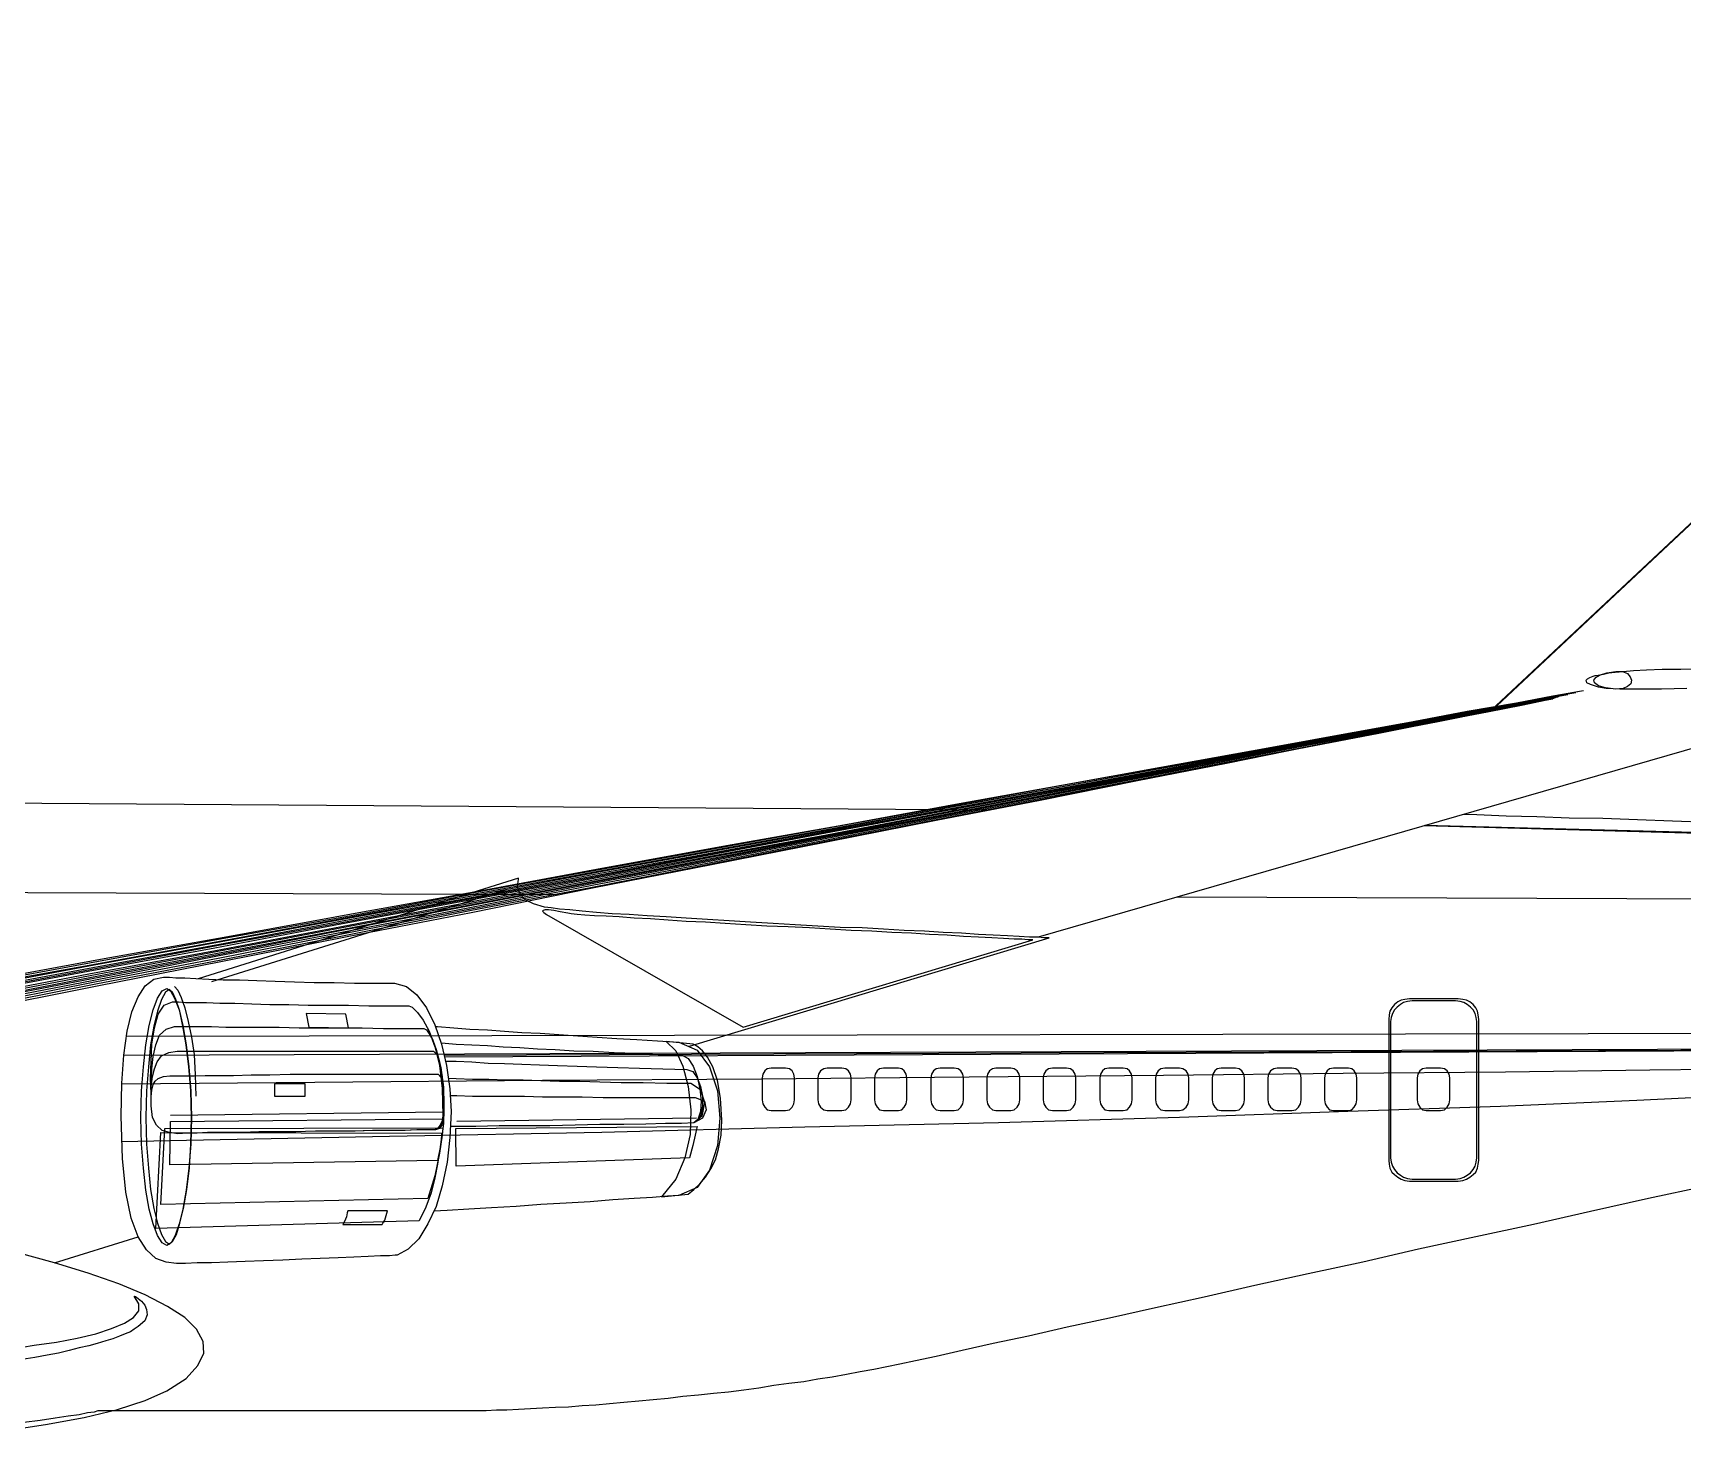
# Model space of a CAD drawing. Extents: x 526 to 2267, y -112 to 246.
# Drawn here: x 655.99 to 702.81, y 83.52 to 123.2 of the extents above; entities that cross this region are included whole.
import ezdxf

# ---------------------------------------------------------------- set-up
doc = ezdxf.new("R2010")
doc.units = 0
doc.header["$MEASUREMENT"] = 0
doc.layers.get('0').update_dxf_attribs({"linetype": 'CONTINUOUS'})

msp = doc.modelspace()

# ---------------------------------------------------------------- linework, layer by layer
for p, q in [((710.539, 105.055), (684.506, 97.539)), ((656.594, 88.291), (658.971, 89.027))]:
    msp.add_line(p, q)
at = {"linetype": 'Continuous'}
for points in [[(720.654, 123.203), (710.373, 100.284), (695.461, 100.702)], [(721.759, 123.203), (713.136, 100.229), (695.467, 100.704)], [(697.37, 103.962), (717.89, 123.203), (722.864, 123.203), (715.9, 100.174), (695.471, 100.705)], [(697.345, 103.957), (717.89, 123.203)], [(697.37, 103.962), (717.89, 123.203), (721.759, 123.203)], [(697.37, 103.962), (717.89, 123.203), (720.654, 123.203)], [(702.912, 104.595), (702.193, 104.577), (701.548, 104.577), (701.014, 104.577), (700.627, 104.595), (700.406, 104.632), (700.185, 104.705), (700.074, 104.761), (700.056, 104.834), (700.093, 104.871), (700.166, 104.908), (700.259, 104.945), (700.314, 104.963), (700.351, 104.963)], [(700.903, 105.074), (701.087, 105.074), (701.234, 105.018), (701.308, 104.926), (701.345, 104.834), (701.327, 104.724), (701.234, 104.65), (701.106, 104.595), (700.903, 104.577), (700.609, 104.613), (700.406, 104.669), (700.296, 104.761), (700.277, 104.834), (700.332, 104.908), (700.461, 104.982), (700.645, 105.037), (700.903, 105.074)], [(700.351, 104.963), (700.443, 104.982), (700.553, 105), (700.701, 105.037), (700.885, 105.055), (701.106, 105.074), (701.401, 105.11), (701.769, 105.129), (702.211, 105.147), (702.746, 105.147), (703.372, 105.166)], [(654.051, 95.955), (657.608, 96.618), (661.2, 97.3), (664.793, 97.963), (668.349, 98.626), (671.849, 99.271), (675.257, 99.916), (678.573, 100.524), (681.724, 101.113), (684.709, 101.666), (687.509, 102.201), (690.07, 102.679), (692.392, 103.103), (694.418, 103.471), (696.15, 103.802), (697.55, 104.061), (698.581, 104.245), (699.208, 104.374), (699.429, 104.411)], [(654.107, 96.01), (657.681, 96.674), (661.274, 97.336), (664.866, 98.019), (668.422, 98.663), (671.922, 99.327), (675.349, 99.953), (678.647, 100.561), (681.816, 101.15), (684.801, 101.703), (687.601, 102.219), (690.18, 102.697), (692.484, 103.121), (694.528, 103.508), (696.261, 103.821), (697.661, 104.079), (698.674, 104.264), (699.319, 104.392), (699.54, 104.429)], [(654.144, 96.084), (657.718, 96.747), (661.329, 97.41), (664.921, 98.074), (668.496, 98.718), (671.996, 99.382), (675.423, 100.008), (678.74, 100.616), (681.908, 101.205), (684.893, 101.759), (687.693, 102.274), (690.273, 102.734), (692.594, 103.158), (694.639, 103.545), (696.371, 103.858), (697.753, 104.116), (698.785, 104.3), (699.429, 104.429), (699.65, 104.466)], [(654.199, 96.139), (657.792, 96.784), (661.384, 97.447), (664.995, 98.111), (668.57, 98.773), (672.07, 99.419), (675.497, 100.045), (678.813, 100.653), (681.982, 101.224), (684.985, 101.777), (687.785, 102.293), (690.365, 102.771), (692.686, 103.195), (694.731, 103.563), (696.463, 103.876), (697.863, 104.135), (698.895, 104.319), (699.54, 104.448), (699.761, 104.484)], [(654.254, 96.194), (657.847, 96.858), (661.458, 97.521), (665.069, 98.166), (668.643, 98.829), (672.162, 99.474), (675.589, 100.1), (678.906, 100.708), (682.074, 101.279), (685.077, 101.832), (687.896, 102.347), (690.475, 102.808), (692.797, 103.232), (694.842, 103.6), (696.574, 103.913), (697.974, 104.172), (699.006, 104.356), (699.65, 104.484), (699.871, 104.521)], [(654.309, 96.25), (657.902, 96.913), (661.514, 97.558), (665.124, 98.221), (668.717, 98.866), (672.236, 99.511), (675.662, 100.137), (678.998, 100.727), (682.166, 101.316), (685.169, 101.851), (687.988, 102.365), (690.567, 102.827), (692.907, 103.25), (694.953, 103.618), (696.684, 103.95), (698.084, 104.19), (699.116, 104.392), (699.761, 104.503), (699.982, 104.54)], [(699.319, 104.374), (699.098, 104.337), (698.471, 104.208), (697.44, 104.024), (696.039, 103.765), (694.326, 103.434), (692.281, 103.066), (689.978, 102.624), (687.417, 102.145), (684.617, 101.629), (681.632, 101.077), (678.481, 100.487), (675.184, 99.861), (671.775, 99.216), (668.275, 98.571), (664.719, 97.908), (661.144, 97.226), (657.552, 96.563), (653.996, 95.899)], [(699.319, 104.374), (699.098, 104.337), (698.471, 104.208), (697.44, 104.024), (696.039, 103.747), (694.326, 103.434), (692.3, 103.047), (689.978, 102.605), (687.417, 102.127), (684.635, 101.592), (681.651, 101.04), (678.5, 100.432), (675.202, 99.824), (671.793, 99.179), (668.293, 98.516), (664.737, 97.834), (661.163, 97.152), (657.571, 96.489), (654.015, 95.807)], [(654.051, 95.771), (657.608, 96.453), (661.181, 97.134), (664.756, 97.816), (668.312, 98.479), (671.793, 99.142), (675.202, 99.805), (678.481, 100.414), (681.632, 101.021), (684.617, 101.592), (687.399, 102.109), (689.96, 102.605), (692.263, 103.047), (694.289, 103.434), (696.021, 103.747), (697.403, 104.024), (698.434, 104.208), (699.061, 104.337), (699.282, 104.374)], [(654.088, 95.715), (657.644, 96.397), (661.218, 97.079), (664.793, 97.761), (668.33, 98.442), (671.812, 99.106), (675.221, 99.769), (678.5, 100.395), (681.632, 100.985), (684.617, 101.555), (687.399, 102.09), (689.96, 102.568), (692.263, 103.011), (694.289, 103.397), (696.002, 103.729), (697.384, 104.005), (698.416, 104.19), (699.043, 104.319), (699.264, 104.356)], [(654.107, 95.678), (657.663, 96.36), (661.237, 97.042), (664.793, 97.742), (668.33, 98.424), (671.812, 99.087), (675.202, 99.732), (678.481, 100.377), (681.632, 100.966), (684.598, 101.537), (687.38, 102.072), (689.923, 102.568), (692.226, 103.011), (694.252, 103.397), (695.965, 103.729), (697.347, 103.987), (698.379, 104.19), (699.006, 104.319), (699.227, 104.356)], [(654.125, 95.623), (657.663, 96.305), (661.218, 97.005), (664.793, 97.687), (668.33, 98.368), (671.793, 99.05), (675.184, 99.695), (678.463, 100.34), (681.595, 100.948), (684.58, 101.519), (687.343, 102.053), (689.904, 102.55), (692.189, 102.992), (694.215, 103.379), (695.929, 103.71), (697.31, 103.968), (698.342, 104.172), (698.969, 104.3), (699.19, 104.337)], [(654.199, 95.568), (657.736, 96.268), (661.292, 96.95), (664.848, 97.65), (668.367, 98.332), (671.849, 99.013), (675.221, 99.658), (678.5, 100.303), (681.614, 100.911), (684.58, 101.482), (687.343, 102.017), (689.886, 102.513), (692.189, 102.955), (694.197, 103.36), (695.91, 103.692), (697.292, 103.95), (698.305, 104.153), (698.932, 104.282), (699.153, 104.319)], [(654.254, 95.513), (657.773, 96.213), (661.329, 96.895), (664.866, 97.594), (668.385, 98.295), (671.849, 98.958), (675.221, 99.621), (678.481, 100.266), (681.614, 100.874), (684.561, 101.445), (687.325, 101.998), (689.868, 102.494), (692.152, 102.937), (694.178, 103.324), (695.873, 103.673), (697.255, 103.932), (698.268, 104.135), (698.895, 104.264), (699.116, 104.3)], [(654.291, 95.458), (657.81, 96.157), (661.366, 96.858), (664.903, 97.558), (668.422, 98.239), (671.867, 98.939), (675.239, 99.603), (678.5, 100.247), (681.614, 100.856), (684.561, 101.426), (687.325, 101.98), (689.849, 102.476), (692.134, 102.937), (694.142, 103.324), (695.855, 103.655), (697.218, 103.932), (698.232, 104.135), (698.858, 104.264), (699.08, 104.3)], [(610.461, 101.666), (683.16, 101.155)], [(610.461, 101.666), (683.16, 101.155)], [(610.461, 101.666), (683.16, 101.155)], [(696.597, 101.03), (696.96, 101.021), (697.79, 100.985), (698.655, 100.966), (699.577, 100.929), (700.535, 100.911), (701.511, 100.874), (702.506, 100.837), (703.538, 100.8)], [(696.597, 101.03), (696.96, 101.021), (697.79, 100.985), (698.655, 100.966), (699.577, 100.929), (700.535, 100.911), (701.511, 100.874), (702.506, 100.837), (703.538, 100.8)], [(670.891, 98.741), (568.05, 99.124)], [(674.575, 94.444), (674.575, 94.444), (674.612, 94.444), (684.819, 97.521), (684.782, 97.521), (684.672, 97.521), (684.506, 97.539), (684.267, 97.539), (683.972, 97.558), (683.64, 97.576), (683.235, 97.594), (682.811, 97.613), (682.332, 97.65), (681.816, 97.668), (681.282, 97.705), (680.711, 97.724), (680.121, 97.761), (679.513, 97.798), (678.887, 97.816), (678.26, 97.853), (677.616, 97.89), (676.989, 97.927), (676.345, 97.963), (675.736, 98), (675.129, 98.037), (674.52, 98.074), (673.949, 98.111), (673.415, 98.147), (672.899, 98.184), (672.42, 98.203), (671.978, 98.239), (671.572, 98.276), (671.223, 98.313), (670.928, 98.332), (670.688, 98.368), (670.504, 98.387), (670.191, 98.479), (669.97, 98.589), (669.841, 98.718), (669.767, 98.866), (669.73, 98.995), (669.749, 99.106), (669.767, 99.179), (669.767, 99.216), (660.673, 96.357)], [(669.399, 98.884), (661.052, 96.268)], [(721.63, 98.552), (688.442, 98.676)], [(670.559, 98.184), (676.142, 94.978), (684.359, 97.465), (684.322, 97.465), (684.212, 97.465), (684.045, 97.484), (683.824, 97.484), (683.529, 97.502), (683.198, 97.521), (682.811, 97.539), (682.387, 97.558), (681.927, 97.594), (681.429, 97.613), (680.913, 97.65), (680.361, 97.668), (679.789, 97.705), (679.2, 97.724), (678.61, 97.761), (678.021, 97.798), (677.413, 97.834), (676.805, 97.853), (676.216, 97.89), (675.626, 97.927), (675.073, 97.963), (674.52, 97.982), (674.005, 98.019), (673.507, 98.055), (673.046, 98.074), (672.623, 98.111), (672.255, 98.129), (671.922, 98.147), (671.646, 98.166), (671.425, 98.184), (671.259, 98.203), (671.167, 98.221), (670.946, 98.258), (670.762, 98.295), (670.614, 98.313), (670.522, 98.313), (670.467, 98.295), (670.448, 98.276), (670.485, 98.239), (670.559, 98.184)], [(659.689, 96.397), (659.726, 96.397), (659.855, 96.397), (660.039, 96.379), (660.297, 96.379), (660.61, 96.36), (660.979, 96.342), (661.384, 96.323), (661.845, 96.323), (662.342, 96.305), (662.858, 96.286), (663.411, 96.268), (663.963, 96.25), (664.535, 96.25), (665.105, 96.231), (665.677, 96.231), (666.248, 96.231), (666.58, 96.139), (666.875, 95.899), (667.151, 95.531), (667.39, 95.052), (667.574, 94.499), (667.722, 93.892), (667.814, 93.228), (667.851, 92.584), (667.814, 91.846), (667.74, 91.147), (667.593, 90.483), (667.427, 89.894), (667.188, 89.396), (666.93, 88.972), (666.635, 88.678), (666.322, 88.512), (666.266, 88.512), (666.101, 88.494), (665.843, 88.494), (665.493, 88.475), (665.087, 88.457), (664.645, 88.438), (664.13, 88.42), (663.613, 88.401), (663.079, 88.364), (662.526, 88.346), (662.011, 88.327), (661.514, 88.309), (661.052, 88.291), (660.647, 88.291), (660.316, 88.272), (660.058, 88.272), (659.763, 88.309), (659.468, 88.42), (659.21, 88.659), (658.971, 89.027), (658.768, 89.562), (658.621, 90.299), (658.528, 91.257), (658.491, 92.455), (658.51, 93.394), (658.565, 94.186), (658.658, 94.868), (658.787, 95.421), (658.971, 95.844), (659.173, 96.157), (659.413, 96.342), (659.689, 96.397)], [(659.045, 92.418), (659.063, 93.173), (659.118, 93.855), (659.192, 94.481), (659.284, 95.034), (659.394, 95.476), (659.523, 95.807), (659.652, 96.01), (659.781, 96.084), (659.892, 96.01), (660.002, 95.807), (660.132, 95.476), (660.242, 95.034), (660.334, 94.481), (660.408, 93.855), (660.463, 93.173), (660.482, 92.418), (660.463, 91.662), (660.408, 90.98), (660.334, 90.354), (660.242, 89.82), (660.132, 89.396), (660.021, 89.064), (659.91, 88.862), (659.781, 88.788), (659.652, 88.862), (659.523, 89.064), (659.394, 89.396), (659.284, 89.82), (659.192, 90.354), (659.118, 90.98), (659.063, 91.662), (659.045, 92.418)], [(659.855, 88.825), (659.947, 88.899), (660.058, 89.101), (660.15, 89.414), (660.261, 89.839), (660.353, 90.372), (660.426, 90.98), (660.463, 91.662), (660.482, 92.418), (660.463, 93.173), (660.408, 93.855), (660.334, 94.481), (660.242, 95.015), (660.15, 95.439), (660.039, 95.771), (659.947, 95.973), (659.855, 96.047), (659.744, 95.973), (659.634, 95.771), (659.523, 95.439), (659.413, 95.015), (659.321, 94.481), (659.266, 93.855), (659.21, 93.173), (659.192, 92.418), (659.21, 91.662), (659.266, 90.98), (659.321, 90.372), (659.413, 89.839), (659.523, 89.414), (659.634, 89.101), (659.744, 88.899), (659.855, 88.825)], [(660.002, 96.139), (660.095, 96.028), (660.187, 95.826), (660.297, 95.531), (660.39, 95.145), (660.482, 94.702), (660.555, 94.205), (660.592, 93.633), (660.61, 93.025)], [(666.653, 95.586), (666.746, 95.55), (666.893, 95.402), (667.059, 95.181), (667.225, 94.868), (667.39, 94.426), (667.519, 93.892), (667.593, 93.246), (667.611, 92.473), (667.593, 92.325), (667.538, 92.196), (667.464, 92.104), (667.372, 92.067), (667.317, 92.067), (667.133, 92.067), (666.875, 92.067), (666.506, 92.049), (666.101, 92.049), (665.622, 92.049), (665.087, 92.03), (664.553, 92.03), (664, 92.03), (663.429, 92.012), (662.895, 92.012), (662.397, 92.012), (661.919, 91.993), (661.514, 91.993), (661.181, 91.993), (660.942, 91.993), (660.647, 91.975), (660.371, 91.975), (660.095, 91.957), (659.855, 91.993), (659.652, 92.049), (659.486, 92.196), (659.376, 92.418), (659.339, 92.749), (659.339, 93.099), (659.321, 93.523), (659.339, 94.021), (659.358, 94.499), (659.431, 94.96), (659.542, 95.347), (659.707, 95.605), (659.947, 95.697), (659.984, 95.697), (660.113, 95.697), (660.316, 95.678), (660.574, 95.678), (660.905, 95.678), (661.292, 95.66), (661.716, 95.66), (662.195, 95.642), (662.711, 95.623), (663.245, 95.623), (663.797, 95.605), (664.369, 95.605), (664.94, 95.605), (665.512, 95.586), (666.101, 95.586), (666.653, 95.586)], [(697.016, 93.025), (697.016, 95.2), (696.997, 95.329), (696.979, 95.439), (696.924, 95.531), (696.85, 95.623), (696.758, 95.697), (696.666, 95.752), (696.555, 95.771), (696.426, 95.789), (695.045, 95.789), (694.916, 95.771), (694.805, 95.752), (694.713, 95.697), (694.62, 95.623), (694.547, 95.531), (694.491, 95.439), (694.473, 95.329), (694.455, 95.2), (694.455, 93.025)], [(696.96, 93.025), (696.96, 95.145), (696.942, 95.255), (696.905, 95.366), (696.85, 95.476), (696.776, 95.55), (696.684, 95.623), (696.592, 95.678), (696.482, 95.715), (696.353, 95.734), (695.118, 95.734), (694.99, 95.715), (694.879, 95.678), (694.787, 95.623), (694.694, 95.55), (694.62, 95.476), (694.565, 95.366), (694.528, 95.255), (694.51, 95.145), (694.51, 92.989)], [(664.866, 95.347), (663.742, 95.366), (663.816, 94.978), (664.94, 94.96), (664.866, 95.347)], [(710.483, 94.812), (658.638, 94.722)], [(667.077, 94.941), (667.151, 94.905), (667.225, 94.794), (667.335, 94.61), (667.427, 94.352), (667.519, 94.002), (667.593, 93.578), (667.63, 93.081), (667.63, 92.492), (667.611, 92.344), (667.556, 92.196), (667.482, 92.104), (667.372, 92.067), (667.317, 92.067), (667.133, 92.067), (666.875, 92.067), (666.506, 92.049), (666.101, 92.049), (665.622, 92.049), (665.087, 92.03), (664.553, 92.03), (664, 92.03), (663.429, 92.012), (662.895, 92.012), (662.397, 92.012), (661.919, 91.993), (661.514, 91.993), (661.181, 91.993), (660.942, 91.993), (660.647, 91.975), (660.371, 91.975), (660.095, 91.957), (659.855, 91.993), (659.652, 92.049), (659.486, 92.196), (659.376, 92.418), (659.339, 92.749), (659.339, 93.062), (659.339, 93.412), (659.358, 93.8), (659.394, 94.149), (659.468, 94.481), (659.578, 94.757), (659.763, 94.923), (660.002, 94.997), (660.058, 94.997), (660.187, 94.997), (660.408, 94.997), (660.702, 94.997), (661.052, 94.997), (661.458, 94.978), (661.937, 94.978), (662.434, 94.978), (662.969, 94.978), (663.54, 94.96), (664.13, 94.96), (664.737, 94.96), (665.327, 94.96), (665.935, 94.941), (666.506, 94.941), (667.077, 94.941)], [(667.408, 94.999), (667.464, 94.997), (667.925, 94.96), (668.385, 94.923), (668.883, 94.905), (669.362, 94.868), (669.859, 94.831), (670.375, 94.812), (670.91, 94.775), (671.444, 94.739), (671.996, 94.702), (672.549, 94.665), (673.12, 94.628), (673.71, 94.591), (674.317, 94.554), (674.834, 94.334), (675.184, 93.855), (675.405, 93.173), (675.478, 92.399), (675.405, 91.625), (675.184, 90.925), (674.834, 90.428), (674.317, 90.207), (673.986, 90.188), (673.563, 90.151), (673.046, 90.115), (672.439, 90.078), (671.793, 90.023), (671.112, 89.986), (670.393, 89.949), (669.694, 89.894), (668.993, 89.857), (668.349, 89.82), (667.74, 89.783), (667.361, 89.756)], [(658.565, 94.183), (714.168, 94.407)], [(667.354, 94.297), (667.464, 94.186), (667.556, 93.836), (667.63, 93.283), (667.63, 92.51), (667.611, 92.362), (667.574, 92.215), (667.501, 92.104), (667.39, 92.067), (667.335, 92.067), (667.151, 92.067), (666.893, 92.067), (666.524, 92.049), (666.101, 92.049), (665.622, 92.049), (665.105, 92.03), (664.553, 92.03), (664, 92.03), (663.448, 92.012), (662.895, 92.012), (662.397, 92.012), (661.919, 91.993), (661.514, 91.993), (661.181, 91.993), (660.942, 91.993), (660.647, 91.975), (660.371, 91.975), (660.095, 91.957), (659.855, 91.993), (659.652, 92.049), (659.486, 92.196), (659.376, 92.418), (659.339, 92.749), (659.339, 93.025), (659.339, 93.302), (659.376, 93.578), (659.431, 93.8), (659.505, 94.002), (659.634, 94.168), (659.836, 94.26), (660.076, 94.297), (660.132, 94.297), (660.261, 94.297), (660.5, 94.297), (660.795, 94.297), (661.181, 94.297), (661.606, 94.297), (662.084, 94.297), (662.619, 94.297), (663.171, 94.297), (663.761, 94.297), (664.369, 94.297), (664.977, 94.297), (665.604, 94.297), (666.193, 94.297), (666.783, 94.297), (667.354, 94.297)], [(667.562, 94.537), (667.574, 94.536), (667.998, 94.499), (668.441, 94.481), (668.883, 94.462), (669.325, 94.426), (669.804, 94.407), (670.301, 94.37), (670.799, 94.352), (671.333, 94.315), (671.886, 94.297), (672.475, 94.26), (673.083, 94.242), (673.728, 94.205), (674.41, 94.186)], [(667.649, 94.191), (707.425, 94.352)], [(667.662, 94.137), (714.168, 94.37)], [(674.41, 94.186), (674.575, 94.094), (674.723, 93.873), (674.834, 93.578), (674.908, 93.228), (674.944, 92.878), (674.926, 92.584), (674.852, 92.362), (674.742, 92.27), (674.391, 92.252), (673.931, 92.252), (673.378, 92.233), (672.752, 92.215), (672.07, 92.215), (671.37, 92.196), (670.651, 92.178), (669.914, 92.178), (669.214, 92.178), (668.551, 92.159), (667.925, 92.159), (667.83, 92.159)], [(673.949, 94.573), (674.225, 94.315), (674.428, 93.873), (674.575, 93.302), (674.649, 92.639), (674.631, 91.938), (674.483, 91.276), (674.225, 90.667), (673.82, 90.17), (674.575, 90.244), (674.742, 90.372), (674.908, 90.538), (675.073, 90.722), (675.221, 90.962), (675.349, 91.22), (675.441, 91.533), (675.515, 91.92), (675.534, 92.344), (675.497, 92.97), (675.405, 93.467), (675.276, 93.855), (675.129, 94.131), (674.981, 94.315), (674.852, 94.426), (674.76, 94.481), (674.723, 94.499), (673.949, 94.573)], [(705.362, 93.8), (701.861, 93.763), (697.771, 93.707), (693.165, 93.67), (688.062, 93.615), (682.553, 93.56), (676.658, 93.504), (670.448, 93.467), (663.982, 93.412), (658.51, 93.367)], [(667.482, 93.652), (667.556, 93.56), (667.611, 93.32), (667.648, 92.97), (667.648, 92.528), (667.63, 92.362), (667.593, 92.215), (667.519, 92.104), (667.409, 92.067), (667.354, 92.067), (667.169, 92.067), (666.893, 92.067), (666.543, 92.049), (666.119, 92.049), (665.64, 92.049), (665.124, 92.03), (664.572, 92.03), (664, 92.03), (663.448, 92.012), (662.914, 92.012), (662.397, 92.012), (661.937, 91.993), (661.514, 91.993), (661.181, 91.993), (660.942, 91.993), (660.647, 91.975), (660.371, 91.975), (660.095, 91.957), (659.855, 91.993), (659.652, 92.049), (659.486, 92.196), (659.376, 92.418), (659.339, 92.749), (659.339, 93.007), (659.358, 93.191), (659.394, 93.357), (659.45, 93.449), (659.542, 93.523), (659.689, 93.578), (659.873, 93.597), (660.132, 93.597), (660.187, 93.597), (660.334, 93.597), (660.555, 93.597), (660.868, 93.615), (661.255, 93.615), (661.679, 93.615), (662.176, 93.633), (662.711, 93.633), (663.282, 93.652), (663.871, 93.652), (664.48, 93.652), (665.105, 93.652), (665.714, 93.652), (666.322, 93.652), (666.912, 93.652), (667.482, 93.652)], [(667.691, 94.021), (667.998, 94.021), (668.441, 94.002), (668.901, 93.965), (669.362, 93.947), (669.859, 93.929), (670.356, 93.91), (670.873, 93.892), (671.425, 93.873), (671.978, 93.855), (672.586, 93.836), (673.194, 93.818), (673.857, 93.8), (674.539, 93.781)], [(674.539, 93.781), (674.705, 93.726), (674.834, 93.541), (674.926, 93.302), (674.981, 93.025), (674.981, 92.749), (674.944, 92.51), (674.871, 92.344), (674.742, 92.27), (674.391, 92.252), (673.931, 92.252), (673.378, 92.233), (672.752, 92.215), (672.07, 92.215), (671.37, 92.196), (670.651, 92.178), (669.914, 92.178), (669.214, 92.178), (668.551, 92.159), (667.925, 92.159), (667.83, 92.159)], [(677.339, 92.62), (677.45, 92.639), (677.524, 92.712), (677.579, 92.805), (677.597, 92.915), (677.597, 93.541), (677.579, 93.652), (677.524, 93.744), (677.45, 93.8), (677.339, 93.818), (676.934, 93.818), (676.823, 93.8), (676.75, 93.744), (676.694, 93.652), (676.676, 93.541), (676.676, 92.915), (676.694, 92.805), (676.75, 92.712), (676.823, 92.639), (676.934, 92.62), (677.339, 92.62)], [(678.942, 92.62), (679.053, 92.639), (679.126, 92.712), (679.182, 92.805), (679.2, 92.915), (679.2, 93.541), (679.182, 93.652), (679.126, 93.744), (679.053, 93.8), (678.942, 93.818), (678.518, 93.818), (678.426, 93.8), (678.334, 93.744), (678.279, 93.652), (678.26, 93.541), (678.26, 92.915), (678.279, 92.805), (678.334, 92.712), (678.426, 92.639), (678.518, 92.62), (678.942, 92.62)], [(680.545, 92.62), (680.637, 92.639), (680.711, 92.712), (680.766, 92.805), (680.784, 92.915), (680.784, 93.541), (680.766, 93.652), (680.711, 93.744), (680.637, 93.8), (680.545, 93.818), (680.121, 93.818), (680.011, 93.8), (679.937, 93.744), (679.881, 93.652), (679.863, 93.541), (679.863, 92.915), (679.881, 92.805), (679.937, 92.712), (680.011, 92.639), (680.121, 92.62), (680.545, 92.62)], [(682.129, 92.62), (682.24, 92.639), (682.313, 92.712), (682.369, 92.805), (682.387, 92.915), (682.387, 93.541), (682.369, 93.652), (682.313, 93.744), (682.24, 93.8), (682.129, 93.818), (681.724, 93.818), (681.614, 93.8), (681.54, 93.744), (681.485, 93.652), (681.466, 93.541), (681.466, 92.915), (681.485, 92.805), (681.54, 92.712), (681.614, 92.639), (681.724, 92.62), (682.129, 92.62)], [(683.732, 92.62), (683.824, 92.639), (683.916, 92.712), (683.972, 92.805), (683.99, 92.915), (683.99, 93.541), (683.972, 93.652), (683.916, 93.744), (683.824, 93.8), (683.732, 93.818), (683.309, 93.818), (683.217, 93.8), (683.124, 93.744), (683.069, 93.652), (683.051, 93.541), (683.051, 92.915), (683.069, 92.805), (683.124, 92.712), (683.217, 92.639), (683.309, 92.62), (683.732, 92.62)], [(685.317, 92.62), (685.427, 92.639), (685.501, 92.712), (685.557, 92.805), (685.575, 92.915), (685.575, 93.541), (685.557, 93.652), (685.501, 93.744), (685.427, 93.8), (685.317, 93.818), (684.911, 93.818), (684.801, 93.8), (684.727, 93.744), (684.672, 93.652), (684.653, 93.541), (684.653, 92.915), (684.672, 92.805), (684.727, 92.712), (684.801, 92.639), (684.911, 92.62), (685.317, 92.62)], [(686.92, 92.62), (687.03, 92.639), (687.104, 92.712), (687.159, 92.805), (687.178, 92.915), (687.178, 93.541), (687.159, 93.652), (687.104, 93.744), (687.03, 93.8), (686.92, 93.818), (686.514, 93.818), (686.403, 93.8), (686.33, 93.744), (686.275, 93.652), (686.256, 93.541), (686.256, 92.915), (686.275, 92.805), (686.33, 92.712), (686.403, 92.639), (686.514, 92.62), (686.92, 92.62)], [(688.523, 92.62), (688.615, 92.639), (688.707, 92.712), (688.762, 92.805), (688.78, 92.915), (688.78, 93.541), (688.762, 93.652), (688.707, 93.744), (688.615, 93.8), (688.523, 93.818), (688.099, 93.818), (687.988, 93.8), (687.914, 93.744), (687.859, 93.652), (687.84, 93.541), (687.84, 92.915), (687.859, 92.805), (687.914, 92.712), (687.988, 92.639), (688.099, 92.62), (688.523, 92.62)], [(690.107, 92.62), (690.217, 92.639), (690.291, 92.712), (690.346, 92.805), (690.365, 92.915), (690.365, 93.541), (690.346, 93.652), (690.291, 93.744), (690.217, 93.8), (690.107, 93.818), (689.702, 93.818), (689.591, 93.8), (689.518, 93.744), (689.462, 93.652), (689.444, 93.541), (689.444, 92.915), (689.462, 92.805), (689.518, 92.712), (689.591, 92.639), (689.702, 92.62), (690.107, 92.62)], [(691.71, 92.62), (691.82, 92.639), (691.894, 92.712), (691.949, 92.805), (691.967, 92.915), (691.967, 93.541), (691.949, 93.652), (691.894, 93.744), (691.82, 93.8), (691.71, 93.818), (691.286, 93.818), (691.194, 93.8), (691.102, 93.744), (691.047, 93.652), (691.028, 93.541), (691.028, 92.915), (691.047, 92.805), (691.102, 92.712), (691.194, 92.639), (691.286, 92.62), (691.71, 92.62)], [(693.312, 92.62), (693.405, 92.639), (693.479, 92.712), (693.534, 92.805), (693.552, 92.915), (693.552, 93.541), (693.534, 93.652), (693.479, 93.744), (693.405, 93.8), (693.312, 93.818), (692.889, 93.818), (692.778, 93.8), (692.705, 93.744), (692.649, 93.652), (692.631, 93.541), (692.631, 92.915), (692.649, 92.805), (692.705, 92.712), (692.778, 92.639), (692.889, 92.62), (693.312, 92.62)], [(695.929, 92.62), (696.039, 92.639), (696.113, 92.712), (696.168, 92.805), (696.187, 92.915), (696.187, 93.541), (696.168, 93.652), (696.113, 93.744), (696.039, 93.8), (695.929, 93.818), (695.523, 93.818), (695.413, 93.8), (695.339, 93.744), (695.284, 93.652), (695.266, 93.541), (695.266, 92.915), (695.284, 92.805), (695.339, 92.712), (695.413, 92.639), (695.523, 92.62), (695.929, 92.62)], [(663.705, 93.375), (662.84, 93.375), (662.84, 93.025), (663.705, 93.025), (663.705, 93.375)], [(667.772, 93.533), (667.998, 93.523), (668.459, 93.504), (668.919, 93.504), (669.399, 93.486), (669.896, 93.486), (670.393, 93.467), (670.928, 93.449), (671.499, 93.449), (672.07, 93.43), (672.678, 93.412), (673.304, 93.412), (673.968, 93.394), (674.649, 93.394)], [(674.649, 93.394), (674.926, 93.21), (675.036, 92.841), (674.963, 92.455), (674.742, 92.27), (674.391, 92.252), (673.931, 92.252), (673.378, 92.233), (672.752, 92.215), (672.07, 92.215), (671.37, 92.196), (670.651, 92.178), (669.914, 92.178), (669.214, 92.178), (668.551, 92.159), (667.925, 92.159), (667.83, 92.159)], [(704.827, 93.062), (701.493, 92.897), (697.624, 92.731), (693.294, 92.584), (688.523, 92.418), (683.382, 92.27), (677.892, 92.141), (672.126, 91.993), (666.101, 91.883), (659.855, 91.754), (658.514, 91.731)], [(667.825, 93.044), (668.017, 93.044), (668.459, 93.025), (668.938, 93.025), (669.436, 93.025), (669.933, 93.025), (670.448, 93.007), (671.002, 93.007), (671.572, 93.007), (672.162, 92.989), (672.77, 92.989), (673.415, 92.989), (674.078, 92.989), (674.778, 92.989), (675.036, 92.878), (675.092, 92.639), (674.981, 92.399), (674.742, 92.27), (674.391, 92.252), (673.931, 92.252), (673.378, 92.233), (672.752, 92.215), (672.07, 92.215), (671.37, 92.196), (670.651, 92.178), (669.914, 92.178), (669.214, 92.178), (668.551, 92.159), (667.925, 92.159), (667.83, 92.159)], [(694.455, 93.025), (694.455, 91.202), (694.473, 91.091), (694.491, 90.98), (694.547, 90.87), (694.62, 90.796), (694.713, 90.722), (694.805, 90.667), (694.916, 90.63), (695.045, 90.612), (696.426, 90.612), (696.555, 90.63), (696.666, 90.667), (696.758, 90.722), (696.85, 90.796), (696.924, 90.87), (696.979, 90.98), (696.997, 91.091), (697.016, 91.202), (697.016, 93.025)], [(694.51, 92.989), (694.51, 91.276), (694.528, 91.147), (694.565, 91.036), (694.62, 90.944), (694.694, 90.851), (694.787, 90.777), (694.879, 90.722), (694.99, 90.685), (695.118, 90.667), (696.353, 90.667), (696.482, 90.685), (696.592, 90.722), (696.684, 90.777), (696.776, 90.851), (696.85, 90.944), (696.905, 91.036), (696.942, 91.147), (696.96, 91.276), (696.96, 93.025)], [(659.873, 91.073), (659.892, 92.307), (667.63, 92.381), (667.63, 92.252), (667.593, 91.957), (667.538, 91.57), (667.464, 91.202), (659.873, 91.073)], [(667.611, 92.565), (659.892, 92.473)], [(674.815, 92.399), (668.017, 92.307)], [(666.948, 89.488), (659.468, 89.267), (659.615, 91.993), (667.574, 91.975), (667.574, 91.901), (667.556, 91.717), (667.519, 91.441), (667.464, 91.091), (667.39, 90.704), (667.28, 90.28), (667.133, 89.875), (666.948, 89.488)], [(667.188, 90.115), (659.615, 89.949), (659.726, 92.104), (667.611, 92.122), (667.593, 91.92), (667.519, 91.404), (667.39, 90.759), (667.188, 90.115)], [(667.998, 91.036), (667.98, 92.104), (674.834, 92.159), (674.815, 92.086), (674.778, 91.92), (674.705, 91.625), (674.612, 91.276), (667.998, 91.036)], [(703.427, 90.464), (701.825, 90.115), (700.185, 89.746), (698.563, 89.377), (696.924, 89.027), (695.302, 88.678), (693.718, 88.309), (692.171, 87.977), (690.659, 87.646), (689.222, 87.314), (687.84, 87.019), (686.532, 86.724), (685.335, 86.466), (684.23, 86.209), (683.235, 86.006), (682.35, 85.804), (681.614, 85.638), (681.024, 85.508), (680.582, 85.416), (680.214, 85.342), (679.844, 85.269), (679.458, 85.195), (679.071, 85.122), (678.666, 85.048), (678.26, 84.993), (677.855, 84.919), (677.431, 84.864), (677.007, 84.809), (676.584, 84.735), (676.16, 84.68), (675.718, 84.624), (675.294, 84.588), (674.871, 84.532), (674.428, 84.496), (674.005, 84.44), (673.581, 84.403), (673.175, 84.366), (672.752, 84.33), (672.347, 84.293), (671.959, 84.256), (671.572, 84.237), (671.186, 84.2), (670.817, 84.182), (670.448, 84.163), (670.099, 84.145), (669.767, 84.126), (669.436, 84.108), (669.14, 84.108), (668.846, 84.09), (668.57, 84.09), (668.312, 84.09), (667.777, 84.09), (667.188, 84.09), (666.524, 84.09), (665.843, 84.09), (665.105, 84.09), (664.369, 84.09), (663.595, 84.09), (662.84, 84.09), (662.084, 84.09), (661.347, 84.09), (660.629, 84.09), (659.966, 84.09), (659.339, 84.09), (658.768, 84.09), (658.289, 84.09), (657.865, 84.09), (657.829, 84.09), (657.718, 84.053), (657.534, 84.034), (657.294, 83.979), (656.981, 83.942), (656.612, 83.887), (656.189, 83.813), (655.728, 83.758)], [(664.921, 89.765), (664.903, 89.709), (664.885, 89.599), (664.829, 89.469), (664.774, 89.377), (665.898, 89.377), (665.917, 89.414), (665.972, 89.506), (666.009, 89.636), (666.045, 89.765), (664.921, 89.765)], [(655.102, 83.519), (656.336, 83.703), (657.442, 83.906), (658.381, 84.126), (659.173, 84.385), (659.781, 84.661), (660.334, 85.011), (660.666, 85.379), (660.831, 85.73), (660.813, 86.061), (660.629, 86.411), (660.297, 86.743), (659.799, 87.056), (659.173, 87.388), (658.418, 87.701), (657.552, 87.996), (656.594, 88.291), (655.525, 88.586)], [(655.36, 85.841), (656.023, 85.951), (656.649, 86.043), (657.239, 86.154), (657.773, 86.282), (658.215, 86.43), (658.584, 86.577), (658.842, 86.743), (658.989, 86.927), (658.989, 87.13), (658.86, 87.351), (658.897, 87.333), (658.971, 87.278), (659.063, 87.204), (659.155, 87.093), (659.21, 86.964), (659.229, 86.816), (659.155, 86.651), (658.971, 86.485), (658.86, 86.411), (658.75, 86.338), (658.602, 86.282), (658.436, 86.209), (658.252, 86.135), (658.049, 86.08), (657.81, 86.006), (657.571, 85.933), (657.294, 85.877), (657.017, 85.804), (656.705, 85.73), (656.392, 85.674), (656.041, 85.601), (655.673, 85.545)]]:
    msp.add_lwpolyline(points, dxfattribs=at)

doc.saveas('drawing.dxf')
